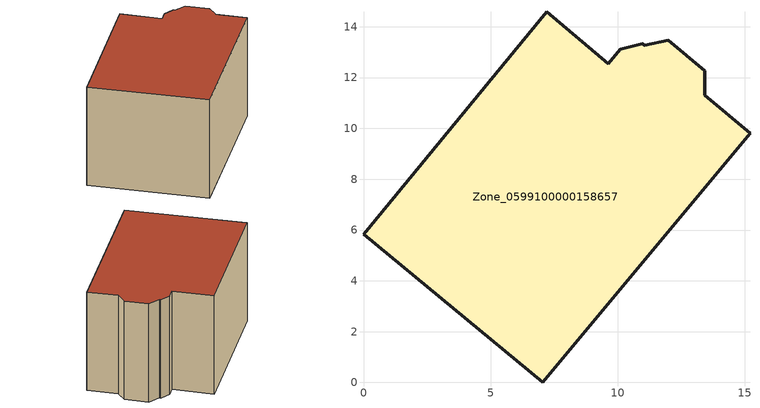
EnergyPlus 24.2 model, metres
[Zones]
Zone_0599100000158657
 floor ground (C_G): 10.98,13.33 11.06,13.26 12,13.47 13.42,12.26 13.42,11.3 15.21,9.81 7.06,0 0,5.83 7.21,14.6 9.64,12.54 10.11,13.11 z0
 wall outside (C_F): 7.06,0 15.21,9.81 13.42,11.3 13.42,12.26 12,13.47 11.06,13.26 10.98,13.33 10.11,13.11 9.64,12.54 7.21,14.6 0,5.83 7.06,0 z0:8.17
 roof outside (C_R): 11.06,13.26 10.98,13.33 10.11,13.11 9.64,12.54 7.21,14.6 0,5.83 7.06,0 15.21,9.81 13.42,11.3 13.42,12.26 12,13.47 z8.17
[BUILDING]
Pand.0599100000158657: North Axis=0; Terrain=City; Loads Convergence Tolerance Value=0.04; Temperature Convergence Tolerance Value=0.4; Solar Distribution=FullExterior; Maximum Number of Warmup Days=25; Minimum Number of Warmup Days=1
[Site:Location]
Rotterdam.The.Hague.AP_ZH_NLD Design_Conditions: Latitude=51.96; Longitude=4.45; Time Zone=1; Elevation=-4.5
[SITE:GROUNDTEMPERATURE:BUILDINGSURFACE]
18, 18, 18, 18, 18, 18, 18, 18, 18, 18, 18, 18
[MATERIAL] Thermal Absorptance=0.9; Solar Absorptance=0.7; Visible Absorptance=0.7
Name | Roughness | Thickness | Conductivity | Density | Specific Heat
G.TC.1946 | MediumSmooth | 0.15 | 1 | 540 | 1210
F.TC.1946 | Rough | 0.3 | 0.857143 | 1920 | 840
R.TC.1946 | MediumRough | 0.2 | 0.909091 | 1500 | 1000
[CONSTRUCTION]
C_G: G.TC.1946
C_F: F.TC.1946
C_R: R.TC.1946
[ZONE]
Zone_0599100000158657: Type=1; Multiplier=1; Ceiling Height=Autocalculate; Volume=Autocalculate; Floor Area=autocalculate; Part of Total Floor Area=Yes
[ZONEINFILTRATION:DESIGNFLOWRATE]
Infil_Zone_0599100000158657: Zone or ZoneList or Space or SpaceList=Zone_0599100000158657; Schedule=AlwaysOn; Design Flow Rate Calculation Method=Flow/Area; Flow Rate per Floor Area=0.003; Constant Term Coefficient=1; Temperature Term Coefficient=0; Velocity Term Coefficient=0; Velocity Squared Term Coefficient=0
[HVACTEMPLATE:ZONE:IDEALLOADSAIRSYSTEM]
Zone_0599100000158657: Maximum Heating Supply Air Temperature=50; Minimum Cooling Supply Air Temperature=13; Maximum Heating Supply Air Humidity Ratio=0.0156; Minimum Cooling Supply Air Humidity Ratio=0.0077; Heating Limit=NoLimit; Cooling Limit=NoLimit; Dehumidification Control Type=ConstantSensibleHeatRatio; Cooling Sensible Heat Ratio=0.7; Dehumidification Setpoint=60; Humidification Control Type=None; Humidification Setpoint=30; Outdoor Air Method=None; Outdoor Air Flow Rate per Person=0.00944; Outdoor Air Flow Rate per Zone Floor Area=0; Outdoor Air Flow Rate per Zone=0; Demand Controlled Ventilation Type=None; Outdoor Air Economizer Type=NoEconomizer; Heat Recovery Type=None; Sensible Heat Recovery Effectiveness=0.7; Latent Heat Recovery Effectiveness=0.65
[ZONECONTROL:THERMOSTAT]
ThermostatControl_Zone_0599100000158657: Zone or ZoneList=Zone_0599100000158657; Control Type Schedule=DualSetpointControlType; Control 1=Thermostat_Zone_0599100000158657; Temperature Difference Between Cutout And Setpoint=0
[THERMOSTATSETPOINT:DUALSETPOINT]
Thermostat_Zone_0599100000158657: Heating Setpoint Temperature Schedule=HeatingSetpoint_Zone_0599100000158657; Cooling Setpoint Temperature Schedule=CoolingSetpoint_Zone_0599100000158657
[SCHEDULE:COMPACT]
HeatingSetpoint_Zone_0599100000158657: Through: 12/31, For: AllDays, Until: 24:00, 21
CoolingSetpoint_Zone_0599100000158657: Through: 12/31, For: AllDays, Until: 24:00, 24
DualSetpointControlType: Through: 12/31, For: AllDays, Until: 24:00, 4
AlwaysOn: Through: 12/31, For: AllDays, Until: 24:00, 1
